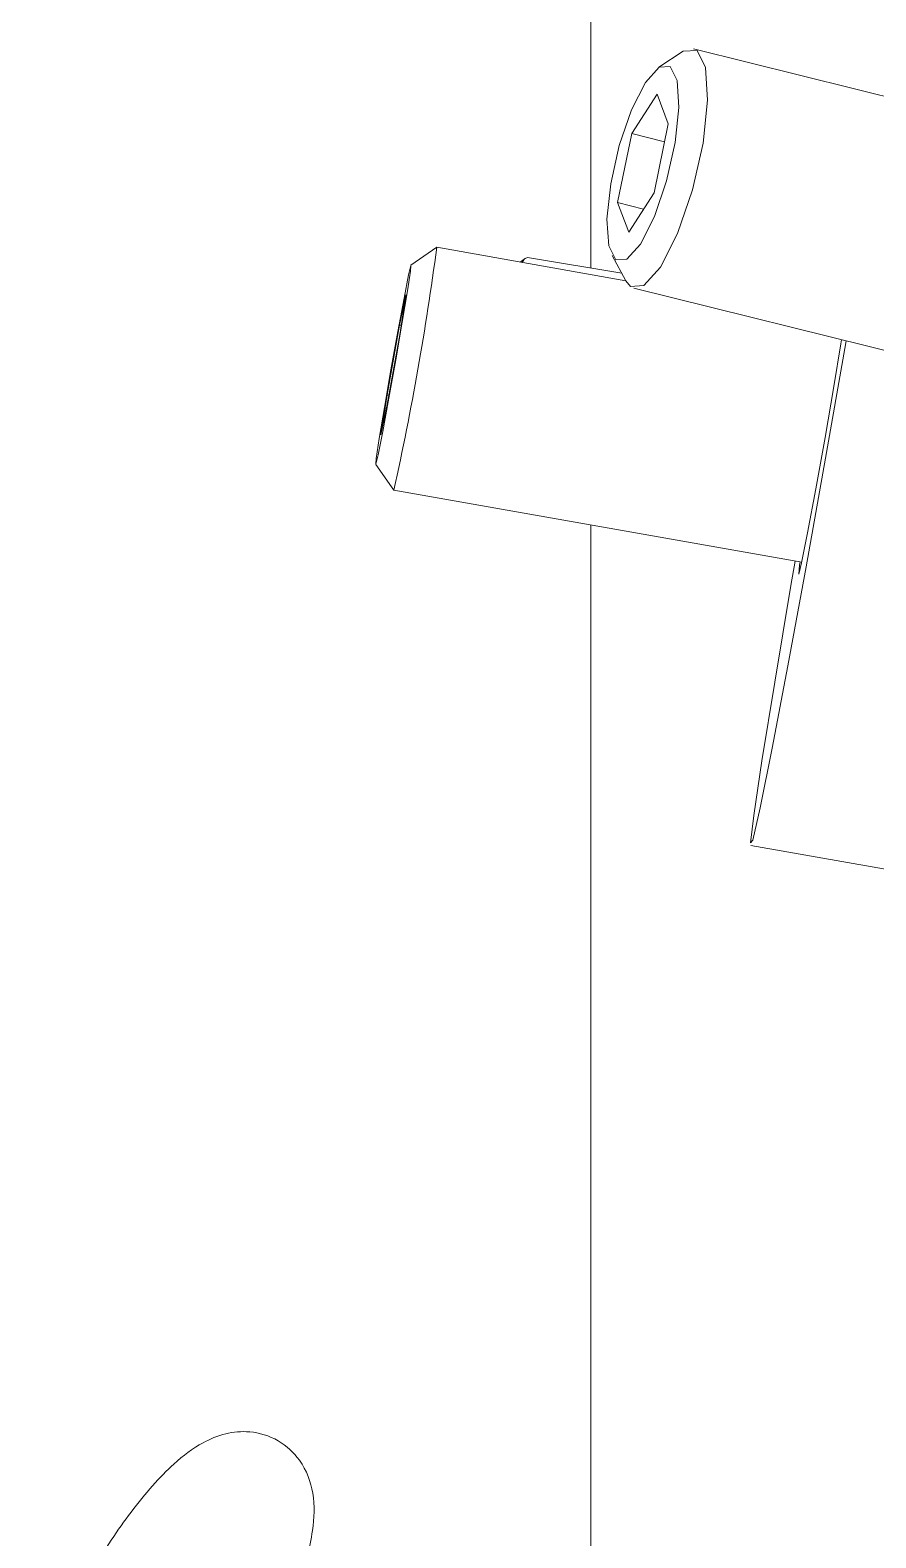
# Model space of a CAD drawing. Header units: millimetres. Extents: x 0 to 1189, y 0 to 841.
# Drawn here: x 364.11 to 366.167, y 458.153 to 461.821 of the extents above; entities that cross this region are included whole.
import ezdxf

# ---------------------------------------------------------------- set-up
doc = ezdxf.new("R2010")
doc.units = ezdxf.units.MM
doc.layers.get('0').update_dxf_attribs({"lineweight": 18})

msp = doc.modelspace()

# ---------------------------------------------------------------- linework, layer by layer
at = {"color": 7, "linetype": 'Continuous', "lineweight": 15}
for p, q in [((365.474, 461.2426), (365.474, 462.8917)), ((365.6988, 461.7698), (365.6397, 461.731)), ((366.8304, 461.5003), (365.7239, 461.776)), ((365.6355, 461.6654), (365.5738, 461.5696)), ((365.6626, 461.5933), (365.6355, 461.6654)), ((365.5738, 461.5696), (365.5391, 461.4017)), ((365.6536, 461.5497), (365.5738, 461.5696)), ((365.6279, 461.4254), (365.6626, 461.5933)), ((365.5662, 461.3296), (365.6279, 461.4254)), ((365.5391, 461.4017), (365.5662, 461.3296)), ((365.6025, 461.3859), (365.5391, 461.4017)), ((365.0991, 461.2929), (365.0364, 461.2491)), ((365.5593, 461.2116), (365.0991, 461.2929)), ((365.5491, 461.2301), (365.3197, 461.2682)), ((365.5256, 461.2731), (365.5596, 461.2112)), ((365.3152, 461.2668), (365.3019, 461.2571)), ((365.0239, 461.1769), (365.0086, 461.1038)), ((365.009, 461.0801), (365.0239, 461.1769)), ((365.5788, 461.1938), (366.6853, 460.9181)), ((365.0086, 461.1038), (364.9784, 460.9338)), ((365.0125, 461.1031), (365.0086, 461.1038)), ((364.9787, 460.9101), (365.009, 461.0801)), ((364.9784, 460.9338), (364.9634, 460.8369)), ((364.9634, 460.8369), (364.9787, 460.9101)), ((364.9828, 460.933), (364.9784, 460.9338)), ((364.9508, 460.7648), (364.9946, 460.7022)), ((364.9947, 460.7021), (365.9872, 460.5267)), ((365.474, 456.6795), (365.474, 460.6174)), ((365.8633, 459.8377), (366.651, 459.6985))]:
    msp.add_line(p, q, dxfattribs=at)
for points in [[(365.5596, 461.2112), (365.5704, 461.1979), (365.6034, 461.1997), (365.6438, 461.2449), (365.6852, 461.3267), (365.7216, 461.4325), (365.7472, 461.5464), (365.7583, 461.6508), (365.7531, 461.7301), (365.7324, 461.7719), (365.6993, 461.7701), (365.6988, 461.7698)], [(365.5132, 461.3615), (365.5175, 461.2966), (365.5345, 461.2623), (365.5615, 461.2637), (365.5946, 461.3008), (365.6286, 461.3678), (365.6584, 461.4546), (365.6794, 461.5479), (365.6885, 461.6335), (365.6842, 461.6984), (365.6672, 461.7328), (365.6402, 461.7313), (365.6071, 461.6942), (365.5731, 461.6272), (365.5433, 461.5405), (365.5223, 461.4472), (365.5132, 461.3615)], [(365.3069, 461.2562), (365.3129, 461.2648), (365.3197, 461.2682)], [(364.9719, 460.9031), (364.9594, 460.8273), (364.9521, 460.7788), (364.9511, 460.7651), (364.9566, 460.7882), (364.9677, 460.8446), (364.9828, 460.9257), (364.9995, 461.0192), (365.0154, 461.1108), (365.0279, 461.1866), (365.0352, 461.2351), (365.0362, 461.2488), (365.0307, 461.2257), (365.0196, 461.1693), (365.0045, 461.0882), (364.9878, 460.9947), (364.9719, 460.9031)], [(365.9711, 460.5295), (365.9609, 460.4699), (365.9214, 460.2349), (365.8904, 460.0435), (365.8704, 459.9099), (365.8627, 459.8439), (365.868, 459.8505), (365.8859, 459.9292), (365.915, 460.0741), (365.9532, 460.2746), (365.9976, 460.5156), (366.0449, 460.7795), (366.0917, 461.0465), (366.095, 461.0652)], [(365.9831, 460.5274), (365.982, 460.5193), (365.9801, 460.4976), (365.9869, 460.5254), (366.0014, 460.5984), (366.0214, 460.7055), (366.0438, 460.8305), (366.0652, 460.9542), (366.0824, 461.0578), (366.084, 461.0679)]]:
    msp.add_lwpolyline(points, dxfattribs=at)
msp.add_arc((358.2893, 462.1919), 6.8689, 347.47372, 352.47959, dxfattribs=at)
msp.add_open_spline([(364.4617, 457.5521), (364.4782, 457.569), (364.5279, 457.6196), (364.6105, 457.7328), (364.6993, 457.8865), (364.7664, 458.0392), (364.7994, 458.16), (364.8039, 458.2552), (364.7756, 458.3378), (364.7153, 458.394), (364.6469, 458.4145), (364.5819, 458.4079), (364.5197, 458.3814), (364.4474, 458.3263), (364.3575, 458.2243), (364.2597, 458.0766), (364.1793, 457.9214), (364.1239, 457.7727), (364.1041, 457.6669), (364.1177, 457.5773), (364.1488, 457.5226), (364.1763, 457.5005), (364.185, 457.4936)], degree=3, knots=[0, 0, 0, 0, 0.07703, 0.231151, 0.376929, 0.522576, 0.674184, 0.782918, 0.876333, 0.94636, 1.018239, 1.079976, 1.148586, 1.252975, 1.413431, 1.563439, 1.708337, 1.855347, 2.014847, 2.097256, 2.168652, 2.201298, 2.201298, 2.201298, 2.201298], dxfattribs=at)

doc.saveas('drawing.dxf')
